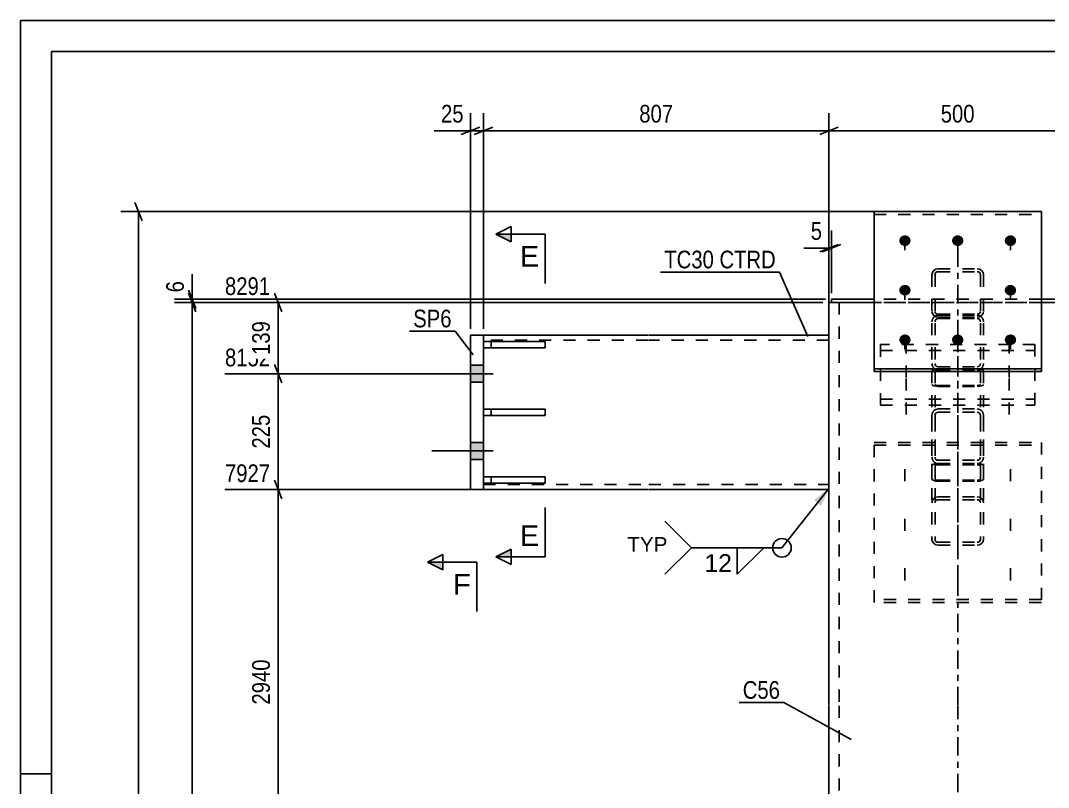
# Model space of a CAD drawing. Header units: millimetres. Extents: x -163 to 431, y -189 to 231.
# Drawn here: x -163 to 3.4, y 107 to 231.2 of the extents above; entities that cross this region are included whole.
import ezdxf

# ---------------------------------------------------------------- set-up
doc = ezdxf.new("R2010")
doc.units = ezdxf.units.MM
doc.linetypes.add('DXK_LINE_DOT2', pattern=[3.9198, 1.9599, -1.9599])
doc.linetypes.add('DXK_LINE_DOT3', pattern=[5.9187, 2.979, -0.9799, 0.9799, -0.9799])
doc.styles.add('Arial', font='ARIAL.TTF', dxfattribs={"height": 0.2})
doc.styles.add('Arial Narrow', font='ARIALN.TTF', dxfattribs={"height": 0.2})

# ---------------------------------------------------------------- blocks, each defined once
blk = doc.blocks.new('Unknown-284932107-1134')
at = {"color": 5, "linetype": 'Continuous'}
for p, q in [((430.97, 231.21), (-163.03, 231.21)), ((-163.03, 231.21), (-163.03, -188.79)), ((425.97, 226.21), (-158.03, 226.21)), ((-158.03, 226.21), (-158.03, -183.79)), ((-158.03, 109.21), (-163.03, 109.21))]:
    blk.add_line(p, q, dxfattribs=at)
blk = doc.blocks.new('Part-284932107-2067 - 1878')
at = {"color": 2, "linetype": 'Continuous'}
for p, q in [((-88.1, 180.25), (-61.44, 180.25)), ((-61.34, 180.25), (-32.17, 180.25)), ((-61.44, 155.25), (-88.1, 155.25)), ((-32.17, 155.25), (-61.34, 155.25))]:
    blk.add_line(p, q, dxfattribs=at)
at = {"color": 7, "linetype": 'DXK_LINE_DOT2'}
for p, q in [((-88.1, 155.25), (-88.1, 180.25)), ((-32.17, 180.25), (-32.17, 155.25)), ((-61.44, 179.42), (-88.1, 179.42)), ((-32.17, 179.42), (-61.34, 179.42)), ((-88.1, 156.08), (-61.44, 156.08)), ((-61.34, 156.08), (-32.17, 156.08))]:
    blk.add_line(p, q, dxfattribs=at)
blk = doc.blocks.new('Bolt-284932107-2131 - 1878')
at = {"color": 1, "linetype": 'DXK_LINE_DOT2'}
for p, q in [((-3, 179.24), (-3, 173.13)), ((-3, 173.25), (-3, 167.15))]:
    blk.add_line(p, q, dxfattribs=at)
blk = doc.blocks.new('Part-284932107-2012 - 1878')
at = {"color": 2, "linetype": 'Continuous'}
for p, q in [((-90.19, 180.25), (-90.19, 155.25)), ((-88.1, 180.25), (-90.19, 180.25)), ((-88.1, 155.25), (-88.1, 180.25)), ((-90.19, 155.25), (-88.1, 155.25))]:
    blk.add_line(p, q, dxfattribs=at)
blk = doc.blocks.new('Part-284932107-1957 - 1878')
at = {"color": 7, "linetype": 'DXK_LINE_DOT2'}
for p, q in [((-15.43, 190.4), (-15.5, 190.04)), ((-15.5, 190.04), (-15.5, 175.67)), ((-15.21, 190.71), (-15.43, 190.4)), ((-14.88, 190.91), (-15.21, 190.71)), ((-15, 190.04), (-14.96, 190.22)), ((-15, 190.04), (-15, 175.67)), ((-14.96, 190.22), (-14.86, 190.38)), ((-14.5, 190.98), (-14.88, 190.91)), ((-14.86, 190.38), (-14.69, 190.48)), ((-14.69, 190.48), (-14.5, 190.51)), ((-14.5, 190.98), (-8.17, 190.98)), ((-14.5, 190.51), (-8.17, 190.51)), ((-7.79, 190.91), (-8.17, 190.98)), ((-8.17, 190.51), (-7.98, 190.48)), ((-7.98, 190.48), (-7.82, 190.38)), ((-7.82, 190.38), (-7.71, 190.22)), ((-7.46, 190.71), (-7.79, 190.91)), ((-7.71, 190.22), (-7.67, 190.04)), ((-7.67, 190.04), (-7.67, 175.67)), ((-7.24, 190.4), (-7.46, 190.71)), ((-7.17, 190.04), (-7.24, 190.4)), ((-7.17, 190.04), (-7.17, 175.67)), ((-15.5, 184.09), (-15.43, 183.73)), ((-15.43, 183.73), (-15.21, 183.43)), ((-15.21, 183.43), (-14.88, 183.22)), ((-14.96, 183.91), (-15, 184.09)), ((-14.86, 183.76), (-14.96, 183.91)), ((-14.88, 183.39), (-14.5, 183.47)), ((-14.88, 183.22), (-14.5, 183.15)), ((-14.69, 183.66), (-14.86, 183.76)), ((-14.5, 183.62), (-14.69, 183.66)), ((-14.5, 183.62), (-8.17, 183.62)), ((-14.5, 183.47), (-8.17, 183.47)), ((-14.5, 183.15), (-8.17, 183.15)), ((-7.98, 183.66), (-8.17, 183.62)), ((-8.17, 183.47), (-7.79, 183.39)), ((-8.17, 183.15), (-7.79, 183.22)), ((-7.82, 183.76), (-7.98, 183.66)), ((-7.71, 183.91), (-7.82, 183.76)), ((-7.79, 183.22), (-7.46, 183.43)), ((-7.67, 184.09), (-7.71, 183.91)), ((-7.46, 183.43), (-7.24, 183.73)), ((-7.24, 183.73), (-7.17, 184.09)), ((-15.5, 182.41), (-15.43, 182.81)), ((-14.96, 182.61), (-15, 182.41)), ((-14.86, 182.78), (-14.96, 182.61)), ((-14.69, 182.9), (-14.86, 182.78)), ((-14.5, 182.94), (-14.69, 182.9)), ((-14.5, 182.94), (-8.17, 182.94)), ((-7.98, 182.9), (-8.17, 182.94)), ((-7.82, 182.78), (-7.98, 182.9)), ((-7.71, 182.61), (-7.82, 182.78)), ((-7.67, 182.41), (-7.71, 182.61)), ((-7.24, 182.81), (-7.17, 182.41)), ((-15.43, 175.26), (-15.5, 175.67)), ((-15, 175.67), (-14.96, 175.46)), ((-14.96, 175.46), (-14.86, 175.29)), ((-14.86, 175.29), (-14.69, 175.17)), ((-14.69, 175.17), (-14.5, 175.13)), ((-14.5, 175.13), (-8.17, 175.13)), ((-8.17, 175.13), (-7.98, 175.17)), ((-7.98, 175.17), (-7.82, 175.29)), ((-7.82, 175.29), (-7.71, 175.46)), ((-7.71, 175.46), (-7.67, 175.67)), ((-7.17, 175.67), (-7.24, 175.26)), ((-14.5, 174.6), (-14.88, 174.68)), ((-14.5, 174.6), (-8.17, 174.6)), ((-7.79, 174.68), (-8.17, 174.6))]:
    blk.add_line(p, q, dxfattribs=at)
for centre, start, end in [((-14.46, 182.45), 114.32, 159.2417), ((-8.21, 182.45), 20.7583, 65.68), ((-14.46, 175.63), 200.7583, 245.68), ((-8.21, 175.63), 294.32, 339.2417)]:
    blk.add_arc(centre, 1.03, start, end, dxfattribs=at)
blk = doc.blocks.new('Bolt-284932107-1893 - 1878')
at = {"linetype": 'Continuous'}
for points in [[(-19.88, 194.69), (-20.07, 194.71), (-20.25, 194.76), (-20.42, 194.85), (-20.56, 194.97), (-20.67, 195.12), (-20.75, 195.28), (-20.79, 195.46), (-20.79, 195.64), (-20.75, 195.82), (-20.67, 195.98), (-20.56, 196.13), (-20.42, 196.25), (-20.25, 196.34), (-20.07, 196.39), (-19.88, 196.41), (-19.69, 196.39), (-19.5, 196.34), (-19.34, 196.25), (-19.2, 196.13), (-19.08, 195.98), (-19.01, 195.82), (-18.97, 195.64), (-18.97, 195.46), (-19.01, 195.28), (-19.08, 195.12), (-19.2, 194.97), (-19.34, 194.85), (-19.5, 194.76), (-19.69, 194.71)], [(-11.34, 194.69), (-11.53, 194.71), (-11.71, 194.76), (-11.87, 194.85), (-12.02, 194.97), (-12.13, 195.12), (-12.21, 195.28), (-12.25, 195.46), (-12.25, 195.64), (-12.21, 195.82), (-12.13, 195.98), (-12.02, 196.13), (-11.87, 196.25), (-11.71, 196.34), (-11.53, 196.39), (-11.34, 196.41), (-11.14, 196.39), (-10.96, 196.34), (-10.8, 196.25), (-10.65, 196.13), (-10.54, 195.98), (-10.46, 195.82), (-10.42, 195.64), (-10.42, 195.46), (-10.46, 195.28), (-10.54, 195.12), (-10.65, 194.97), (-10.8, 194.85), (-10.96, 194.76), (-11.14, 194.71)], [(-2.79, 194.69), (-2.98, 194.71), (-3.17, 194.76), (-3.33, 194.85), (-3.47, 194.97), (-3.59, 195.12), (-3.67, 195.28), (-3.71, 195.46), (-3.71, 195.64), (-3.67, 195.82), (-3.59, 195.98), (-3.47, 196.13), (-3.33, 196.25), (-3.17, 196.34), (-2.98, 196.39), (-2.79, 196.41), (-2.6, 196.39), (-2.42, 196.34), (-2.25, 196.25), (-2.11, 196.13), (-2, 195.98), (-1.92, 195.82), (-1.88, 195.64), (-1.88, 195.46), (-1.92, 195.28), (-2, 195.12), (-2.11, 194.97), (-2.25, 194.85), (-2.42, 194.76), (-2.6, 194.71)], [(-19.88, 186.66), (-20.07, 186.68), (-20.25, 186.74), (-20.42, 186.83), (-20.56, 186.95), (-20.67, 187.09), (-20.75, 187.26), (-20.79, 187.43), (-20.79, 187.61), (-20.75, 187.79), (-20.67, 187.96), (-20.56, 188.1), (-20.42, 188.22), (-20.25, 188.31), (-20.07, 188.37), (-19.88, 188.39), (-19.69, 188.37), (-19.5, 188.31), (-19.34, 188.22), (-19.2, 188.1), (-19.08, 187.96), (-19.01, 187.79), (-18.97, 187.61), (-18.97, 187.43), (-19.01, 187.26), (-19.08, 187.09), (-19.2, 186.95), (-19.34, 186.83), (-19.5, 186.74), (-19.69, 186.68)], [(-2.79, 186.66), (-2.98, 186.68), (-3.17, 186.74), (-3.33, 186.83), (-3.47, 186.95), (-3.59, 187.09), (-3.67, 187.26), (-3.71, 187.43), (-3.71, 187.61), (-3.67, 187.79), (-3.59, 187.96), (-3.47, 188.1), (-3.33, 188.22), (-3.17, 188.31), (-2.98, 188.37), (-2.79, 188.39), (-2.6, 188.37), (-2.42, 188.31), (-2.25, 188.22), (-2.11, 188.1), (-2, 187.96), (-1.92, 187.79), (-1.88, 187.61), (-1.88, 187.43), (-1.92, 187.26), (-2, 187.09), (-2.11, 186.95), (-2.25, 186.83), (-2.42, 186.74), (-2.6, 186.68)], [(-19.88, 178.64), (-20.07, 178.66), (-20.25, 178.71), (-20.42, 178.8), (-20.56, 178.92), (-20.67, 179.07), (-20.75, 179.23), (-20.79, 179.41), (-20.79, 179.59), (-20.75, 179.76), (-20.67, 179.93), (-20.56, 180.07), (-20.42, 180.19), (-20.25, 180.28), (-20.07, 180.34), (-19.88, 180.36), (-19.69, 180.34), (-19.5, 180.28), (-19.34, 180.19), (-19.2, 180.07), (-19.08, 179.93), (-19.01, 179.76), (-18.97, 179.59), (-18.97, 179.41), (-19.01, 179.23), (-19.08, 179.07), (-19.2, 178.92), (-19.34, 178.8), (-19.5, 178.71), (-19.69, 178.66)], [(-11.34, 178.64), (-11.53, 178.66), (-11.71, 178.71), (-11.87, 178.8), (-12.02, 178.92), (-12.13, 179.07), (-12.21, 179.23), (-12.25, 179.41), (-12.25, 179.59), (-12.21, 179.76), (-12.13, 179.93), (-12.02, 180.07), (-11.87, 180.19), (-11.71, 180.28), (-11.53, 180.34), (-11.34, 180.36), (-11.14, 180.34), (-10.96, 180.28), (-10.8, 180.19), (-10.65, 180.07), (-10.54, 179.93), (-10.46, 179.76), (-10.42, 179.59), (-10.42, 179.41), (-10.46, 179.23), (-10.54, 179.07), (-10.65, 178.92), (-10.8, 178.8), (-10.96, 178.71), (-11.14, 178.66)], [(-2.79, 178.64), (-2.98, 178.66), (-3.17, 178.71), (-3.33, 178.8), (-3.47, 178.92), (-3.59, 179.07), (-3.67, 179.23), (-3.71, 179.41), (-3.71, 179.59), (-3.67, 179.76), (-3.59, 179.93), (-3.47, 180.07), (-3.33, 180.19), (-3.17, 180.28), (-2.98, 180.34), (-2.79, 180.36), (-2.6, 180.34), (-2.42, 180.28), (-2.25, 180.19), (-2.11, 180.07), (-2, 179.93), (-1.92, 179.76), (-1.88, 179.59), (-1.88, 179.41), (-1.92, 179.23), (-2, 179.07), (-2.11, 178.92), (-2.25, 178.8), (-2.42, 178.71), (-2.6, 178.66)]]:
    blk.add_hatch(color=1, dxfattribs=at).paths.add_polyline_path(points)
at = {"color": 1, "linetype": 'Continuous'}
for p, q in [((-19.88, 196.38), (-19.88, 194.01)), ((-11.34, 196.38), (-11.34, 194.01)), ((-2.79, 196.38), (-2.79, 194.01)), ((-19.88, 188.35), (-19.88, 185.99)), ((-2.79, 188.35), (-2.79, 185.99)), ((-19.88, 180.32), (-19.88, 177.96)), ((-11.34, 180.32), (-11.34, 177.96)), ((-2.79, 180.32), (-2.79, 177.96))]:
    blk.add_line(p, q, dxfattribs=at)
blk = doc.blocks.new('Part-284932107-1894 - 1878')
at = {"color": 2, "linetype": 'Continuous'}
for p, q in [((-24.88, 174.34), (-24.88, 200.25)), ((-24.88, 200.25), (2.21, 200.25)), ((2.21, 200.25), (2.21, 174.34)), ((2.21, 174.8), (-24.88, 174.8)), ((2.21, 174.34), (-24.88, 174.34))]:
    blk.add_line(p, q, dxfattribs=at)
at = {"color": 7, "linetype": 'DXK_LINE_DOT2'}
blk.add_line((-24.88, 199.79), (2.21, 199.79), dxfattribs=at)
blk = doc.blocks.new('Part-284932107-2024 - 1878')
at = {"color": 2, "linetype": 'Continuous'}
for p, q in [((-88.1, 179.21), (-78.1, 179.21)), ((-88.1, 179.21), (-88.1, 178.21)), ((-88.1, 178.21), (-78.1, 178.21)), ((-78.1, 179.21), (-78.1, 178.21))]:
    blk.add_line(p, q, dxfattribs=at)
at = {"color": 7, "linetype": 'DXK_LINE_DOT2'}
blk.add_line((-86.85, 178.21), (-86.85, 179.21), dxfattribs=at)
blk = doc.blocks.new('Part-284932107-1936 - 1878')
at = {"color": 7, "linetype": 'DXK_LINE_DOT2'}
for p, q in [((-14.5, 168.31), (-14.88, 168.22)), ((-14.5, 168.31), (-8.17, 168.31)), ((-7.79, 168.22), (-8.17, 168.31)), ((-15.43, 167.65), (-15.5, 167.24)), ((-15.5, 167.24), (-15.5, 147.16)), ((-15, 167.24), (-14.96, 167.44)), ((-15, 167.24), (-15, 147.16)), ((-14.96, 167.44), (-14.86, 167.62)), ((-14.86, 167.62), (-14.69, 167.73)), ((-14.69, 167.73), (-14.5, 167.77)), ((-14.5, 167.77), (-8.17, 167.77)), ((-8.17, 167.77), (-7.98, 167.73)), ((-7.98, 167.73), (-7.82, 167.62)), ((-7.82, 167.62), (-7.71, 167.44)), ((-7.71, 167.44), (-7.67, 167.24)), ((-7.67, 167.24), (-7.67, 147.16)), ((-7.17, 167.24), (-7.24, 167.65)), ((-7.17, 167.24), (-7.17, 147.16)), ((-15.5, 160.5), (-15.43, 160.09)), ((-14.96, 160.3), (-15, 160.5)), ((-14.86, 160.12), (-14.96, 160.3)), ((-14.69, 160.01), (-14.86, 160.12)), ((-14.5, 159.97), (-14.69, 160.01)), ((-14.5, 159.97), (-8.17, 159.97)), ((-7.98, 160.01), (-8.17, 159.97)), ((-7.82, 160.12), (-7.98, 160.01)), ((-7.71, 160.3), (-7.82, 160.12)), ((-7.67, 160.5), (-7.71, 160.3)), ((-7.24, 160.09), (-7.17, 160.5)), ((-14.88, 159.52), (-14.5, 159.44)), ((-14.5, 159.44), (-8.17, 159.44)), ((-8.17, 159.44), (-7.79, 159.52)), ((-15.5, 153.11), (-15.43, 153.47)), ((-15.43, 153.47), (-15.21, 153.78)), ((-15.21, 153.78), (-14.88, 153.98)), ((-14.96, 153.29), (-15, 153.11)), ((-14.86, 153.45), (-14.96, 153.29)), ((-14.88, 153.98), (-14.5, 154.05)), ((-14.69, 153.55), (-14.86, 153.45)), ((-14.5, 153.58), (-14.69, 153.55)), ((-14.5, 154.05), (-8.17, 154.05)), ((-14.5, 153.58), (-8.17, 153.58)), ((-8.17, 154.05), (-7.79, 153.98)), ((-7.98, 153.55), (-8.17, 153.58)), ((-7.82, 153.45), (-7.98, 153.55)), ((-7.71, 153.29), (-7.82, 153.45)), ((-7.79, 153.98), (-7.46, 153.78)), ((-7.67, 153.11), (-7.71, 153.29)), ((-7.46, 153.78), (-7.24, 153.47)), ((-7.24, 153.47), (-7.17, 153.11)), ((-15.43, 146.8), (-15.5, 147.16)), ((-15.21, 146.5), (-15.43, 146.8)), ((-14.88, 146.29), (-15.21, 146.5)), ((-15, 147.16), (-14.96, 146.98)), ((-14.96, 146.98), (-14.86, 146.83)), ((-14.86, 146.83), (-14.69, 146.73)), ((-14.69, 146.73), (-14.5, 146.69)), ((-14.5, 146.69), (-8.17, 146.69)), ((-8.17, 146.69), (-7.98, 146.73)), ((-7.98, 146.73), (-7.82, 146.83)), ((-7.82, 146.83), (-7.71, 146.98)), ((-7.46, 146.5), (-7.79, 146.29)), ((-7.71, 146.98), (-7.67, 147.16)), ((-7.24, 146.8), (-7.46, 146.5)), ((-7.17, 147.16), (-7.24, 146.8)), ((-14.5, 146.22), (-14.88, 146.29)), ((-14.5, 146.22), (-8.17, 146.22)), ((-7.79, 146.29), (-8.17, 146.22))]:
    blk.add_line(p, q, dxfattribs=at)
at = {"color": 7, "linetype": 'DXK_LINE_DOT3'}
blk.add_line((-11.34, 167.29), (-11.34, 146.72), dxfattribs=at)
at = {"color": 7, "linetype": 'DXK_LINE_DOT2'}
for centre, start, end in [((-14.46, 167.28), 114.32, 159.2417), ((-8.21, 167.28), 20.7583, 65.68), ((-14.46, 160.46), 200.7583, 245.68), ((-8.21, 160.46), 294.32, 339.2417)]:
    blk.add_arc(centre, 1.03, start, end, dxfattribs=at)
blk = doc.blocks.new('Part-284932107-2046 - 1878')
at = {"color": 2, "linetype": 'Continuous'}
for p, q in [((-31.75, 186.05), (-24.88, 186.05)), ((-31.75, 186.05), (-31.75, 185.55)), ((-31.75, 185.55), (-30.35, 185.55)), ((9.08, 186.05), (2.21, 186.05)), ((9.08, 185.55), (7.68, 185.55)), ((9.08, 186.05), (9.08, 185.55))]:
    blk.add_line(p, q, dxfattribs=at)
at = {"color": 7, "linetype": 'DXK_LINE_DOT2'}
for p, q in [((7.68, 185.55), (-30.35, 185.55)), ((2.21, 186.05), (-24.88, 186.05))]:
    blk.add_line(p, q, dxfattribs=at)
blk = doc.blocks.new('Part-284932107-2092 - 1878')
at = {"color": 2, "linetype": 'Continuous'}
for p, q in [((-88.1, 157.29), (-78.1, 157.29)), ((-88.1, 157.29), (-88.1, 156.29)), ((-78.1, 157.29), (-78.1, 156.29)), ((-88.1, 156.29), (-78.1, 156.29))]:
    blk.add_line(p, q, dxfattribs=at)
at = {"color": 7, "linetype": 'DXK_LINE_DOT2'}
blk.add_line((-86.85, 156.29), (-86.85, 157.29), dxfattribs=at)
blk = doc.blocks.new('Part-284932107-2089 - 1878')
at = {"color": 7, "linetype": 'DXK_LINE_DOT2'}
for p, q in [((-24.88, 136.96), (-24.88, 162.86)), ((-24.88, 162.86), (2.21, 162.86)), ((-24.88, 162.41), (2.21, 162.41)), ((2.21, 162.86), (2.21, 136.96)), ((2.21, 137.41), (-24.88, 137.41)), ((2.21, 136.96), (-24.88, 136.96))]:
    blk.add_line(p, q, dxfattribs=at)
blk = doc.blocks.new('Part-284932107-2091 - 1878')
at = {"color": 2, "linetype": 'Continuous'}
for p, q in [((-88.1, 168.25), (-78.1, 168.25)), ((-88.1, 168.25), (-88.1, 167.25)), ((-78.1, 168.25), (-78.1, 167.25)), ((-88.1, 167.25), (-78.1, 167.25))]:
    blk.add_line(p, q, dxfattribs=at)
at = {"color": 7, "linetype": 'DXK_LINE_DOT2'}
blk.add_line((-86.85, 167.25), (-86.85, 168.25), dxfattribs=at)
blk = doc.blocks.new('Bolt-284932107-2110 - 1878')
at = {"color": 1, "linetype": 'DXK_LINE_DOT2'}
for p, q in [((-19.88, 158.54), (-19.88, 156.17)), ((-11.34, 158.54), (-11.34, 156.17)), ((-2.79, 158.54), (-2.79, 156.17)), ((-19.88, 150.51), (-19.88, 148.14)), ((-2.79, 150.51), (-2.79, 148.14)), ((-19.88, 142.48), (-19.88, 140.12)), ((-11.34, 142.48), (-11.34, 140.12)), ((-2.79, 142.48), (-2.79, 140.12))]:
    blk.add_line(p, q, dxfattribs=at)
blk = doc.blocks.new('Bolt-284932107-2113 - 1878')
at = {"linetype": 'Continuous'}
for points in [[(-90.19, 175.38), (-90.19, 172.63), (-88.1, 172.63), (-88.1, 175.38)], [(-90.19, 175.38), (-90.19, 172.63), (-88.1, 172.63), (-88.1, 175.38)], [(-90.19, 162.88), (-90.19, 160.13), (-88.1, 160.13), (-88.1, 162.88)], [(-90.19, 162.88), (-90.19, 160.13), (-88.1, 160.13), (-88.1, 162.88)]]:
    blk.add_hatch(color=1, dxfattribs=at).paths.add_polyline_path(points)
at = {"color": 1, "linetype": 'Continuous'}
for p, q in [((-88.1, 175.38), (-90.19, 175.38)), ((-88.1, 175.38), (-90.19, 175.38)), ((-86.52, 174), (-96.44, 174)), ((-86.52, 174), (-96.44, 174)), ((-88.1, 172.63), (-90.19, 172.63)), ((-88.1, 172.63), (-90.19, 172.63)), ((-86.52, 161.5), (-96.44, 161.5)), ((-86.52, 161.5), (-96.44, 161.5)), ((-88.1, 162.88), (-90.19, 162.88)), ((-88.1, 162.88), (-90.19, 162.88)), ((-88.1, 160.13), (-90.19, 160.13)), ((-88.1, 160.13), (-90.19, 160.13))]:
    blk.add_line(p, q, dxfattribs=at)
blk = doc.blocks.new('Part-284932107-2119 - 1878')
at = {"linetype": 'Continuous'}
blk.add_hatch(color=2, dxfattribs=at).paths.add_polyline_path([(-11.34, 29.17), (-12.14, 30.57), (-10.54, 30.57)])
at = {"color": 7, "linetype": 'DXK_LINE_DOT3'}
for p, q in [((-11.34, 120.29), (-11.34, 195.55)), ((-11.34, 29.27), (-11.34, 120.19)), ((-11.34, -10), (-11.34, 29.17))]:
    blk.add_line(p, q, dxfattribs=at)
at = {"color": 2, "linetype": 'Continuous'}
for p, q in [((-32.17, 185.55), (-32.17, 120.29)), ((-32.17, 185.55), (-31.75, 185.55)), ((-30.35, 185.55), (-28.84, 185.55)), ((-28.84, 185.55), (-24.88, 185.55)), ((7.68, 185.55), (2.21, 185.55)), ((9.5, 185.55), (9.08, 185.55)), ((9.5, 185.55), (9.5, 120.29)), ((-32.17, 120.19), (-32.17, 29.27)), ((9.5, 120.19), (9.5, 29.27)), ((-11.34, 29.17), (-12.14, 30.57)), ((-12.14, 30.57), (-10.54, 30.57)), ((-10.54, 30.57), (-11.34, 29.17)), ((-32.17, 29.17), (-32.17, 12.5)), ((9.5, 29.17), (9.5, 12.5)), ((-32.17, 1.67), (-32.17, 0)), ((9.5, 0), (9.5, 1.67))]:
    blk.add_line(p, q, dxfattribs=at)
at = {"color": 7, "linetype": 'DXK_LINE_DOT2'}
for p, q in [((-32.17, 185.55), (-30.35, 185.55)), ((-31.75, 185.55), (-31.19, 185.55)), ((-30.5, 185.55), (-30.5, 120.29)), ((2.21, 185.55), (-24.88, 185.55)), ((9.08, 185.55), (6.16, 185.55)), ((7.83, 185.55), (7.83, 120.29)), ((-30.5, 120.19), (-30.5, 29.27)), ((7.83, 120.19), (7.83, 29.27)), ((-30.5, 29.17), (-30.5, 0)), ((7.83, 29.17), (7.83, 0)), ((-32.17, 12.5), (-32.17, 1.67)), ((9.5, 12.5), (9.5, 1.67)), ((9.5, 0), (-32.17, 0))]:
    blk.add_line(p, q, dxfattribs=at)
at = {"color": 2, "linetype": 'Continuous'}
blk.add_circle((-11.34, 30.07), 1, dxfattribs=at)
blk = doc.blocks.new('Part-284932107-2129 - 1878')
at = {"color": 7, "linetype": 'DXK_LINE_DOT3'}
blk.add_line((-11.33, 182.75), (-11.33, 148.61), dxfattribs=at)
at = {"color": 7, "linetype": 'DXK_LINE_DOT2'}
for p, q in [((-15.2, 174.68), (-14.88, 174.75)), ((-14.88, 174.75), (-14.5, 174.78)), ((-14.5, 174.78), (-8.16, 174.78)), ((-8.16, 174.78), (-7.78, 174.75)), ((-7.78, 174.75), (-7.46, 174.68)), ((-15.5, 174.44), (-15.42, 174.57)), ((-15.5, 174.44), (-15.5, 156.92)), ((-15.42, 174.57), (-15.2, 174.68)), ((-14.96, 174.5), (-15, 174.44)), ((-15, 174.44), (-15, 156.92)), ((-14.85, 174.56), (-14.96, 174.5)), ((-14.69, 174.6), (-14.85, 174.56)), ((-14.5, 174.61), (-14.69, 174.6)), ((-14.5, 174.61), (-8.16, 174.61)), ((-7.97, 174.6), (-8.16, 174.61)), ((-7.81, 174.56), (-7.97, 174.6)), ((-7.7, 174.5), (-7.81, 174.56)), ((-7.66, 174.44), (-7.7, 174.5)), ((-7.66, 174.44), (-7.66, 156.92)), ((-7.46, 174.68), (-7.24, 174.57)), ((-7.24, 174.57), (-7.16, 174.44)), ((-7.16, 174.44), (-7.16, 156.92)), ((-15.42, 172.14), (-15.5, 172.27)), ((-15.2, 172.03), (-15.42, 172.14)), ((-14.88, 171.96), (-15.2, 172.03)), ((-15, 172.27), (-14.96, 172.21)), ((-14.96, 172.21), (-14.85, 172.15)), ((-14.5, 171.93), (-14.88, 171.96)), ((-14.85, 172.15), (-14.69, 172.11)), ((-14.69, 172.11), (-14.5, 172.1)), ((-14.5, 172.1), (-8.16, 172.1)), ((-14.5, 171.93), (-8.16, 171.93)), ((-8.16, 172.1), (-7.97, 172.11)), ((-7.78, 171.96), (-8.16, 171.93)), ((-7.97, 172.11), (-7.81, 172.15)), ((-7.81, 172.15), (-7.7, 172.21)), ((-7.46, 172.03), (-7.78, 171.96)), ((-7.7, 172.21), (-7.66, 172.27)), ((-7.24, 172.14), (-7.46, 172.03)), ((-7.16, 172.27), (-7.24, 172.14)), ((-15.42, 159.22), (-15.5, 159.09)), ((-15.2, 159.33), (-15.42, 159.22)), ((-14.88, 159.41), (-15.2, 159.33)), ((-15, 159.09), (-14.96, 159.15)), ((-14.96, 159.15), (-14.85, 159.21)), ((-14.5, 159.43), (-14.88, 159.41)), ((-14.85, 159.21), (-14.69, 159.25)), ((-14.69, 159.25), (-14.5, 159.26)), ((-14.5, 159.43), (-8.16, 159.43)), ((-14.5, 159.26), (-8.16, 159.26)), ((-7.78, 159.41), (-8.16, 159.43)), ((-8.16, 159.26), (-7.97, 159.25)), ((-7.97, 159.25), (-7.81, 159.21)), ((-7.81, 159.21), (-7.7, 159.15)), ((-7.46, 159.33), (-7.78, 159.41)), ((-7.7, 159.15), (-7.66, 159.09)), ((-7.24, 159.22), (-7.46, 159.33)), ((-7.16, 159.09), (-7.24, 159.22)), ((-15.5, 156.92), (-15.42, 156.79)), ((-15.42, 156.79), (-15.2, 156.68)), ((-15.2, 156.68), (-14.88, 156.61)), ((-14.96, 156.86), (-15, 156.92)), ((-14.85, 156.8), (-14.96, 156.86)), ((-14.88, 156.61), (-14.5, 156.58)), ((-14.69, 156.76), (-14.85, 156.8)), ((-14.5, 156.75), (-14.69, 156.76)), ((-14.5, 156.75), (-8.16, 156.75)), ((-14.5, 156.58), (-8.16, 156.58)), ((-7.97, 156.76), (-8.16, 156.75)), ((-8.16, 156.58), (-7.78, 156.61)), ((-7.81, 156.8), (-7.97, 156.76)), ((-7.7, 156.86), (-7.81, 156.8)), ((-7.78, 156.61), (-7.46, 156.68)), ((-7.66, 156.92), (-7.7, 156.86)), ((-7.46, 156.68), (-7.24, 156.79)), ((-7.24, 156.79), (-7.16, 156.92))]:
    blk.add_line(p, q, dxfattribs=at)
blk = doc.blocks.new('Part-284932107-2130 - 1878')
at = {"color": 7, "linetype": 'DXK_LINE_DOT2'}
for p, q in [((1.17, 178.71), (-23.83, 178.71)), ((-23.83, 178.71), (-23.83, 168.93)), ((1.17, 168.93), (1.17, 178.71)), ((-23.83, 177.77), (1.17, 177.77)), ((-23.83, 169.87), (1.17, 169.87)), ((-23.83, 168.93), (1.17, 168.93))]:
    blk.add_line(p, q, dxfattribs=at)
blk = doc.blocks.new('Bolt-284932107-2132 - 1878')
at = {"color": 1, "linetype": 'DXK_LINE_DOT2'}
for p, q in [((-19.67, 179.24), (-19.67, 173.13)), ((-19.67, 173.25), (-19.67, 167.15))]:
    blk.add_line(p, q, dxfattribs=at)
blk = doc.blocks.new('Part-284932107-7707 - 1878')
at = {"color": 7, "linetype": 'DXK_LINE_DOT2'}
for p, q in [((-78.1, 168.25), (-88.1, 168.25)), ((-88.1, 168.25), (-88.1, 167.25)), ((-86.85, 167.25), (-86.85, 168.25)), ((-78.1, 167.25), (-78.1, 168.25)), ((-88.1, 167.25), (-78.1, 167.25))]:
    blk.add_line(p, q, dxfattribs=at)
blk = doc.blocks.new('Part-284932107-7708 - 1878')
at = {"color": 7, "linetype": 'DXK_LINE_DOT2'}
for p, q in [((-78.1, 179.21), (-88.1, 179.21)), ((-88.1, 179.21), (-88.1, 178.21)), ((-88.1, 178.21), (-78.1, 178.21)), ((-86.85, 179.21), (-86.85, 178.21)), ((-78.1, 178.21), (-78.1, 179.21))]:
    blk.add_line(p, q, dxfattribs=at)
blk = doc.blocks.new('Part-284932107-7709 - 1878')
at = {"color": 7, "linetype": 'DXK_LINE_DOT2'}
for p, q in [((-78.1, 157.29), (-88.1, 157.29)), ((-88.1, 157.29), (-88.1, 156.29)), ((-86.85, 157.29), (-86.85, 156.29)), ((-78.1, 156.29), (-78.1, 157.29)), ((-88.1, 156.29), (-78.1, 156.29))]:
    blk.add_line(p, q, dxfattribs=at)
blk = doc.blocks.new('StraightDimension-284932107-2190 - 1878')
at = {"color": 7, "linetype": 'Continuous'}
for p, q in [((-32.17, 186.55), (-32.17, 197.19)), ((-31.75, 187.05), (-31.75, 197.19)), ((-33.67, 193.74), (-30.67, 194.94)), ((-30.25, 194.94), (-33.25, 193.74)), ((-32.17, 194.34), (-31.75, 194.34))]:
    blk.add_line(p, q, dxfattribs=at)
at = {"color": 0}
blk.add_wipeout([(-32.69, 195.09), (-32.69, 199.29), (-35.72, 199.29), (-35.72, 195.09)], dxfattribs=at)
at = {"color": 7, "linetype": 'Continuous'}
blk.add_line((-32.17, 194.34), (-36.25, 194.34), dxfattribs=at)
blk.add_line((-32.17, 194.34), (-36.25, 194.34), dxfattribs=at)
at = {"color": 3, "style": 'Arial Narrow'}
blk.add_text('5', height=2.86, dxfattribs=at).set_placement((-35.12, 195.69))
blk = doc.blocks.new('StraightDimension-284932107-2387 - 1878')
at = {"color": 7, "linetype": 'Continuous'}
for p, q in [((-120.73, 153.75), (-121.93, 156.75)), ((-89.1, 155.25), (-129.94, 155.25)), ((-121.33, 92.87), (-121.33, 155.25)), ((-121.93, 94.37), (-120.73, 91.37)), ((-102.26, 92.87), (-129.94, 92.87))]:
    blk.add_line(p, q, dxfattribs=at)
at = {"color": 0, "linetype": 'Continuous'}
blk.add_wipeout([(-122.03, 155.85), (-122.03, 160.05), (-130.54, 160.05), (-130.54, 155.85)], dxfattribs=at)
at = {"color": 0}
blk.add_wipeout([(-122.08, 128.32), (-126.28, 128.32), (-126.28, 119.81), (-122.08, 119.81)], dxfattribs=at)
at = {"color": 3, "linetype": 'Continuous', "style": 'Arial Narrow'}
blk.add_text('7927', height=2.863, dxfattribs=at).set_placement((-129.94, 156.45))
at = {"color": 3, "style": 'Arial Narrow'}
blk.add_text('2940', height=2.863, rotation=90.0002, dxfattribs=at).set_placement((-122.68, 120.41))
blk = doc.blocks.new('StraightDimension-284932107-2394 - 1878')
at = {"color": 7, "linetype": 'Continuous'}
for p, q in [((-120.73, 172.5), (-121.93, 175.5)), ((-91.19, 174), (-129.94, 174)), ((-121.33, 155.25), (-121.33, 174)), ((-121.93, 156.75), (-120.73, 153.75)), ((-89.1, 155.25), (-129.94, 155.25))]:
    blk.add_line(p, q, dxfattribs=at)
at = {"color": 0, "linetype": 'Continuous'}
blk.add_wipeout([(-122.03, 174.6), (-122.03, 178.8), (-130.54, 178.8), (-130.54, 174.6)], dxfattribs=at)
at = {"color": 0}
blk.add_wipeout([(-122.08, 167.97), (-126.28, 167.97), (-126.28, 161.28), (-122.08, 161.28)], dxfattribs=at)
at = {"color": 3, "linetype": 'Continuous', "style": 'Arial Narrow'}
blk.add_text('8152', height=2.863, dxfattribs=at).set_placement((-129.94, 175.2))
at = {"color": 3, "style": 'Arial Narrow'}
blk.add_text('225', height=2.863, rotation=90.0002, dxfattribs=at).set_placement((-122.68, 161.88))
blk = doc.blocks.new('StraightDimension-284932107-2401 - 1878')
at = {"color": 7, "linetype": 'Continuous'}
for p, q in [((-121.93, 187.05), (-120.73, 184.05)), ((-33.17, 185.55), (-129.94, 185.55)), ((-121.33, 174), (-121.33, 185.55)), ((-120.73, 172.5), (-121.93, 175.5)), ((-91.19, 174), (-129.94, 174))]:
    blk.add_line(p, q, dxfattribs=at)
at = {"color": 0, "linetype": 'Continuous'}
blk.add_wipeout([(-122.03, 186.15), (-122.03, 190.35), (-130.54, 190.35), (-130.54, 186.15)], dxfattribs=at)
at = {"color": 0}
blk.add_wipeout([(-122.08, 183.12), (-126.28, 183.12), (-126.28, 176.44), (-122.08, 176.44)], dxfattribs=at)
at = {"color": 3, "linetype": 'Continuous', "style": 'Arial Narrow'}
blk.add_text('8291', height=2.863, dxfattribs=at).set_placement((-129.94, 186.75))
at = {"color": 3, "style": 'Arial Narrow'}
blk.add_text('139', height=2.863, rotation=90.0002, dxfattribs=at).set_placement((-122.68, 177.04))
blk = doc.blocks.new('StraightDimension-284932107-2411 - 1878')
at = {"color": 7, "linetype": 'Continuous'}
for p, q in [((-143.35, 198.75), (-144.55, 201.75)), ((-19.51, 200.25), (-146.8, 200.25)), ((-143.95, -2.08), (-143.95, 200.25)), ((-144.55, -0.58), (-143.35, -3.58)), ((-45.67, -2.08), (-146.8, -2.08))]:
    blk.add_line(p, q, dxfattribs=at)
at = {"color": 0}
blk.add_wipeout([(-144.7, 103.34), (-148.9, 103.34), (-148.9, 94.83), (-144.7, 94.83)], dxfattribs=at)
at = {"color": 3, "style": 'Arial Narrow'}
blk.add_text('8492', height=2.863, rotation=90.0002, dxfattribs=at).set_placement((-145.3, 95.43))
blk = doc.blocks.new('StraightDimension-284932107-2427 - 1878')
at = {"color": 7, "linetype": 'Continuous'}
for p, q in [((-134.64, 184.05), (-135.84, 187.05)), ((-33.17, 185.55), (-138.09, 185.55)), ((-135.24, 0), (-135.24, 185.55)), ((-135.84, 1.5), (-134.64, -1.5)), ((-45.67, 0), (-138.09, 0))]:
    blk.add_line(p, q, dxfattribs=at)
at = {"color": 0}
blk.add_wipeout([(-135.99, 97.03), (-140.19, 97.03), (-140.19, 88.52), (-135.99, 88.52)], dxfattribs=at)
at = {"color": 3, "style": 'Arial Narrow'}
blk.add_text('8291', height=2.863, rotation=90.0002, dxfattribs=at).set_placement((-136.59, 89.12))
blk = doc.blocks.new('StraightDimension-284932107-2436 - 1878')
at = {"color": 7, "linetype": 'Continuous'}
for p, q in [((-135.84, 187.55), (-134.64, 184.55)), ((-134.64, 184.05), (-135.84, 187.05)), ((-32.75, 186.05), (-138.09, 186.05)), ((-33.17, 185.55), (-138.09, 185.55)), ((-135.24, 185.55), (-135.24, 186.05))]:
    blk.add_line(p, q, dxfattribs=at)
at = {"color": 0}
blk.add_wipeout([(-135.99, 189.61), (-140.19, 189.61), (-140.19, 186.58), (-135.99, 186.58)], dxfattribs=at)
at = {"color": 7, "linetype": 'Continuous'}
blk.add_line((-135.24, 186.05), (-135.24, 190.13), dxfattribs=at)
blk.add_line((-135.24, 186.05), (-135.24, 190.13), dxfattribs=at)
at = {"color": 3, "style": 'Arial Narrow'}
blk.add_text('6', height=2.86, rotation=90.0002, dxfattribs=at).set_placement((-136.59, 187.18))
blk = doc.blocks.new('StraightDimension-284932107-9105 - 1878')
at = {"color": 7, "linetype": 'Continuous'}
for p, q in [((-32.17, 181.21), (-32.17, 216.19)), ((9.5, 181.21), (9.5, 216.19)), ((-30.67, 213.94), (-33.67, 212.74)), ((-32.17, 213.34), (9.5, 213.34)), ((8, 212.74), (11, 213.94))]:
    blk.add_line(p, q, dxfattribs=at)
at = {"color": 0}
blk.add_wipeout([(-7.99, 214.09), (-7.99, 218.29), (-14.68, 218.29), (-14.68, 214.09)], dxfattribs=at)
at = {"color": 3, "style": 'Arial Narrow'}
blk.add_text('500', height=2.863, dxfattribs=at).set_placement((-14.08, 214.69))
blk = doc.blocks.new('StraightDimension-284932107-9106 - 1878')
at = {"color": 7, "linetype": 'Continuous'}
for p, q in [((-88.1, 181.25), (-88.1, 216.19)), ((-32.17, 181.21), (-32.17, 216.19)), ((-86.6, 213.94), (-89.6, 212.74)), ((-88.1, 213.34), (-32.17, 213.34)), ((-33.67, 212.74), (-30.67, 213.94))]:
    blk.add_line(p, q, dxfattribs=at)
at = {"color": 0}
blk.add_wipeout([(-56.79, 214.09), (-56.79, 218.29), (-63.48, 218.29), (-63.48, 214.09)], dxfattribs=at)
at = {"color": 3, "style": 'Arial Narrow'}
blk.add_text('807', height=2.863, dxfattribs=at).set_placement((-62.88, 214.69))
blk = doc.blocks.new('StraightDimension-284932107-9107 - 1878')
at = {"color": 7, "linetype": 'Continuous'}
for p, q in [((-90.19, 181.25), (-90.19, 216.19)), ((-88.1, 181.25), (-88.1, 216.19)), ((-91.69, 212.74), (-88.69, 213.94)), ((-90.19, 213.34), (-88.1, 213.34)), ((-86.6, 213.94), (-89.6, 212.74))]:
    blk.add_line(p, q, dxfattribs=at)
at = {"color": 0}
blk.add_wipeout([(-90.71, 214.09), (-90.71, 218.29), (-95.57, 218.29), (-95.57, 214.09)], dxfattribs=at)
at = {"color": 7, "linetype": 'Continuous'}
blk.add_line((-90.19, 213.34), (-96.09, 213.34), dxfattribs=at)
blk.add_line((-90.19, 213.34), (-96.09, 213.34), dxfattribs=at)
at = {"color": 3, "style": 'Arial Narrow'}
blk.add_text('25', height=2.863, dxfattribs=at).set_placement((-94.97, 214.69))
blk = doc.blocks.new('Mark-284932107-2008 - 1878')
at = {"color": 0}
blk.add_wipeout([(-93.26, 181.51), (-93.26, 184.51), (-99.47, 184.51), (-99.47, 181.51)], dxfattribs=at)
blk.add_wipeout([(-93.26, 181.51), (-93.26, 184.51), (-99.47, 184.51), (-99.47, 181.51)], dxfattribs=at)
at = {"color": 30, "linetype": 'Continuous'}
for p in [(-100.07, 180.91), (-89.77, 177.07)]:
    blk.add_line(p, (-92.66, 180.91), dxfattribs=at)
at = {"color": 3, "style": 'Arial Narrow'}
blk.add_text('SP6', height=2.863, dxfattribs=at).set_placement((-99.47, 181.51))
blk = doc.blocks.new('Mark-284932107-2063 - 1878')
at = {"color": 0}
for points in [[(-50.8, 191.07), (-50.8, 194.07), (-58.83, 194.07), (-58.83, 191.07)], [(-40.77, 191.07), (-40.77, 194.07), (-49.9, 194.07), (-49.9, 191.07)]]:
    blk.add_wipeout(points, dxfattribs=at)
for points in [[(-50.8, 191.07), (-50.8, 194.07), (-58.83, 194.07), (-58.83, 191.07)], [(-40.77, 191.07), (-40.77, 194.07), (-49.9, 194.07), (-49.9, 191.07)]]:
    blk.add_wipeout(points, dxfattribs=at)
at = {"color": 30, "linetype": 'Continuous'}
for p in [(-59.43, 190.47), (-35.6, 180.01)]:
    blk.add_line(p, (-40.17, 190.47), dxfattribs=at)
at = {"color": 3, "style": 'Arial Narrow'}
for s, p in [('TC30', (-58.83, 191.07)), ('CTRD', (-49.9, 191.07))]:
    blk.add_text(s, height=2.863, dxfattribs=at).set_placement(p)
blk = doc.blocks.new('SectionMark-284932107-2467 - 1878')
at = {"linetype": 'Continuous'}
for points in [[(-83.6, 196.61), (-83.6, 195.36), (-86.1, 196.61)], [(-83.6, 145.6), (-83.6, 144.35), (-86.1, 144.35)]]:
    blk.add_hatch(color=6, dxfattribs=at).paths.add_polyline_path(points)
at = {"color": 6, "linetype": 'Continuous'}
for p, q in [((-86.1, 196.61), (-83.6, 197.86)), ((-78.1, 196.61), (-86.1, 196.61)), ((-86.1, 196.61), (-83.6, 195.36)), ((-83.6, 195.36), (-83.6, 197.86)), ((-78.1, 196.61), (-78.1, 188.61)), ((-78.1, 144.35), (-78.1, 152.35)), ((-86.1, 144.35), (-83.6, 145.6)), ((-83.6, 145.6), (-83.6, 143.1)), ((-78.1, 144.35), (-86.1, 144.35)), ((-83.6, 143.1), (-86.1, 144.35))]:
    blk.add_line(p, q, dxfattribs=at)
at = {"color": 0, "linetype": 'Continuous'}
for points in [[(-79.1, 191.36), (-79.1, 194.86), (-82.21, 194.86), (-82.21, 191.36)], [(-79.1, 146.1), (-79.1, 149.6), (-82.21, 149.6), (-82.21, 146.1)]]:
    blk.add_wipeout(points, dxfattribs=at)
at = {"color": 3, "linetype": 'Continuous', "style": 'Arial'}
for p in [(-82.21, 191.36), (-82.21, 146.1)]:
    blk.add_text('E', height=3.34, dxfattribs=at).set_placement(p)
blk = doc.blocks.new('Mark-284932107-2115 - 1878')
at = {"color": 0}
blk.add_wipeout([(-40.1, 121.34), (-40.1, 124.34), (-46.13, 124.34), (-46.13, 121.34)], dxfattribs=at)
blk.add_wipeout([(-40.1, 121.34), (-40.1, 124.34), (-46.13, 124.34), (-46.13, 121.34)], dxfattribs=at)
at = {"color": 30, "linetype": 'Continuous'}
for p in [(-46.73, 120.74), (-28.6, 114.73)]:
    blk.add_line(p, (-39.5, 120.74), dxfattribs=at)
at = {"color": 3, "style": 'Arial Narrow'}
blk.add_text('C56', height=2.863, dxfattribs=at).set_placement((-46.13, 121.34))
blk = doc.blocks.new('SectionMark-284932107-2469 - 1878')
at = {"linetype": 'Continuous'}
for points in [[(-94.67, 143.47), (-94.67, 142.22), (-97.17, 143.47)], [(-94.67, 26.84), (-94.67, 25.59), (-97.17, 25.59)]]:
    blk.add_hatch(color=6, dxfattribs=at).paths.add_polyline_path(points)
at = {"color": 6, "linetype": 'Continuous'}
for p, q in [((-97.17, 143.47), (-94.67, 144.72)), ((-89.17, 143.47), (-97.17, 143.47)), ((-97.17, 143.47), (-94.67, 142.22)), ((-94.67, 142.22), (-94.67, 144.72)), ((-89.17, 143.47), (-89.17, 135.47)), ((-89.17, 25.59), (-89.17, 33.59)), ((-97.17, 25.59), (-94.67, 26.84)), ((-94.67, 26.84), (-94.67, 24.34)), ((-89.17, 25.59), (-97.17, 25.59)), ((-94.67, 24.34), (-97.17, 25.59))]:
    blk.add_line(p, q, dxfattribs=at)
at = {"color": 0, "linetype": 'Continuous'}
for points in [[(-90.17, 138.22), (-90.17, 141.72), (-93.02, 141.72), (-93.02, 138.22)], [(-90.17, 27.34), (-90.17, 30.84), (-93.02, 30.84), (-93.02, 27.34)]]:
    blk.add_wipeout(points, dxfattribs=at)
at = {"color": 3, "linetype": 'Continuous', "style": 'Arial'}
for p in [(-93.02, 138.22), (-93.02, 27.34)]:
    blk.add_text('F', height=3.34, dxfattribs=at).set_placement(p)
blk = doc.blocks.new('WeldMark-284932107-2494 - 1878')
at = {"linetype": 'Continuous'}
blk.add_hatch(color=30, dxfattribs=at).paths.add_polyline_path([(-34.62, 153.53), (-32.17, 155.42), (-33.44, 152.6)])
at = {"color": 30, "linetype": 'Continuous'}
blk.add_line((-32.17, 155.42), (-39.78, 145.8), dxfattribs=at)
at = {"color": 3, "linetype": 'Continuous'}
for q in [(-58.72, 150.09), (-58.72, 141.52)]:
    blk.add_line((-54.43, 145.8), q, dxfattribs=at)
for start, end in [(90, 270), (270, 90)]:
    blk.add_arc((-39.78, 145.8), 1.5, start, end, dxfattribs=at)
at = {"color": 0}
blk.add_wipeout([(-47.68, 141.7), (-47.68, 145.1), (-52.53, 145.1), (-52.53, 141.7)], dxfattribs=at)
at = {"color": 30, "linetype": 'Continuous'}
blk.add_line((-54.43, 145.8), (-39.78, 145.8), dxfattribs=at)
at = {"color": 3, "linetype": 'Continuous'}
for p, q in [((-47.03, 145.8), (-42.74, 145.8)), ((-42.74, 145.8), (-47.03, 141.52)), ((-47.03, 141.52), (-47.03, 145.8))]:
    blk.add_line(p, q, dxfattribs=at)
at = {"color": 3, "style": 'Arial'}
blk.add_text('12', height=2.865, dxfattribs=at).set_placement((-52.33, 141.9))
at = {"color": 0, "linetype": 'Continuous'}
blk.add_wipeout([(-58.33, 145.15), (-58.33, 147.65), (-64.81, 147.65), (-64.81, 145.15)], dxfattribs=at)
blk.add_wipeout([(-58.33, 145.15), (-58.33, 147.65), (-64.81, 147.65), (-64.81, 145.15)], dxfattribs=at)
at = {"color": 3, "linetype": 'Continuous', "style": 'Arial'}
blk.add_text('TYP', height=2.388, dxfattribs=at).set_placement((-64.81, 145.15))

msp = doc.modelspace()

# ---------------------------------------------------------------- block references
for name in ['Unknown-284932107-1134', 'Part-284932107-1894 - 1878', 'Bolt-284932107-1893 - 1878', 'Part-284932107-2119 - 1878', 'Part-284932107-1957 - 1878', 'Part-284932107-2046 - 1878', 'Part-284932107-2129 - 1878', 'Part-284932107-2012 - 1878', 'Part-284932107-2067 - 1878', 'Part-284932107-2024 - 1878', 'Part-284932107-7708 - 1878', 'Part-284932107-2130 - 1878', 'Bolt-284932107-2132 - 1878', 'Bolt-284932107-2131 - 1878', 'Bolt-284932107-2113 - 1878', 'Part-284932107-2091 - 1878', 'Part-284932107-7707 - 1878', 'Part-284932107-1936 - 1878', 'Part-284932107-2089 - 1878', 'Bolt-284932107-2110 - 1878', 'Part-284932107-2092 - 1878', 'Part-284932107-7709 - 1878']:
    msp.add_blockref(name, (0, 0))

# ---------------------------------------------------------------- next in the draw order: block references
for name in ['StraightDimension-284932107-2190 - 1878', 'StraightDimension-284932107-2387 - 1878']:
    msp.add_blockref(name, (0, 0))

# ---------------------------------------------------------------- next in the draw order: block references
msp.add_blockref('StraightDimension-284932107-2394 - 1878', (0, 0))

# ---------------------------------------------------------------- next in the draw order: block references
msp.add_blockref('StraightDimension-284932107-2401 - 1878', (0, 0))

# ---------------------------------------------------------------- next in the draw order: block references
msp.add_blockref('StraightDimension-284932107-2411 - 1878', (0, 0))

# ---------------------------------------------------------------- next in the draw order: block references
msp.add_blockref('StraightDimension-284932107-2427 - 1878', (0, 0))

# ---------------------------------------------------------------- next in the draw order: block references
for name in ['StraightDimension-284932107-2436 - 1878', 'WeldMark-284932107-2494 - 1878', 'SectionMark-284932107-2469 - 1878', 'Mark-284932107-2115 - 1878']:
    msp.add_blockref(name, (0, 0))

# ---------------------------------------------------------------- next in the draw order: block references
msp.add_blockref('StraightDimension-284932107-9105 - 1878', (0, 0))

# ---------------------------------------------------------------- next in the draw order: block references
msp.add_blockref('StraightDimension-284932107-9106 - 1878', (0, 0))

# ---------------------------------------------------------------- next in the draw order: block references
for name in ['StraightDimension-284932107-9107 - 1878', 'Mark-284932107-2063 - 1878']:
    msp.add_blockref(name, (0, 0))

# ---------------------------------------------------------------- next in the draw order: block references
for name in ['SectionMark-284932107-2467 - 1878', 'Mark-284932107-2008 - 1878']:
    msp.add_blockref(name, (0, 0))

doc.saveas('drawing.dxf')
